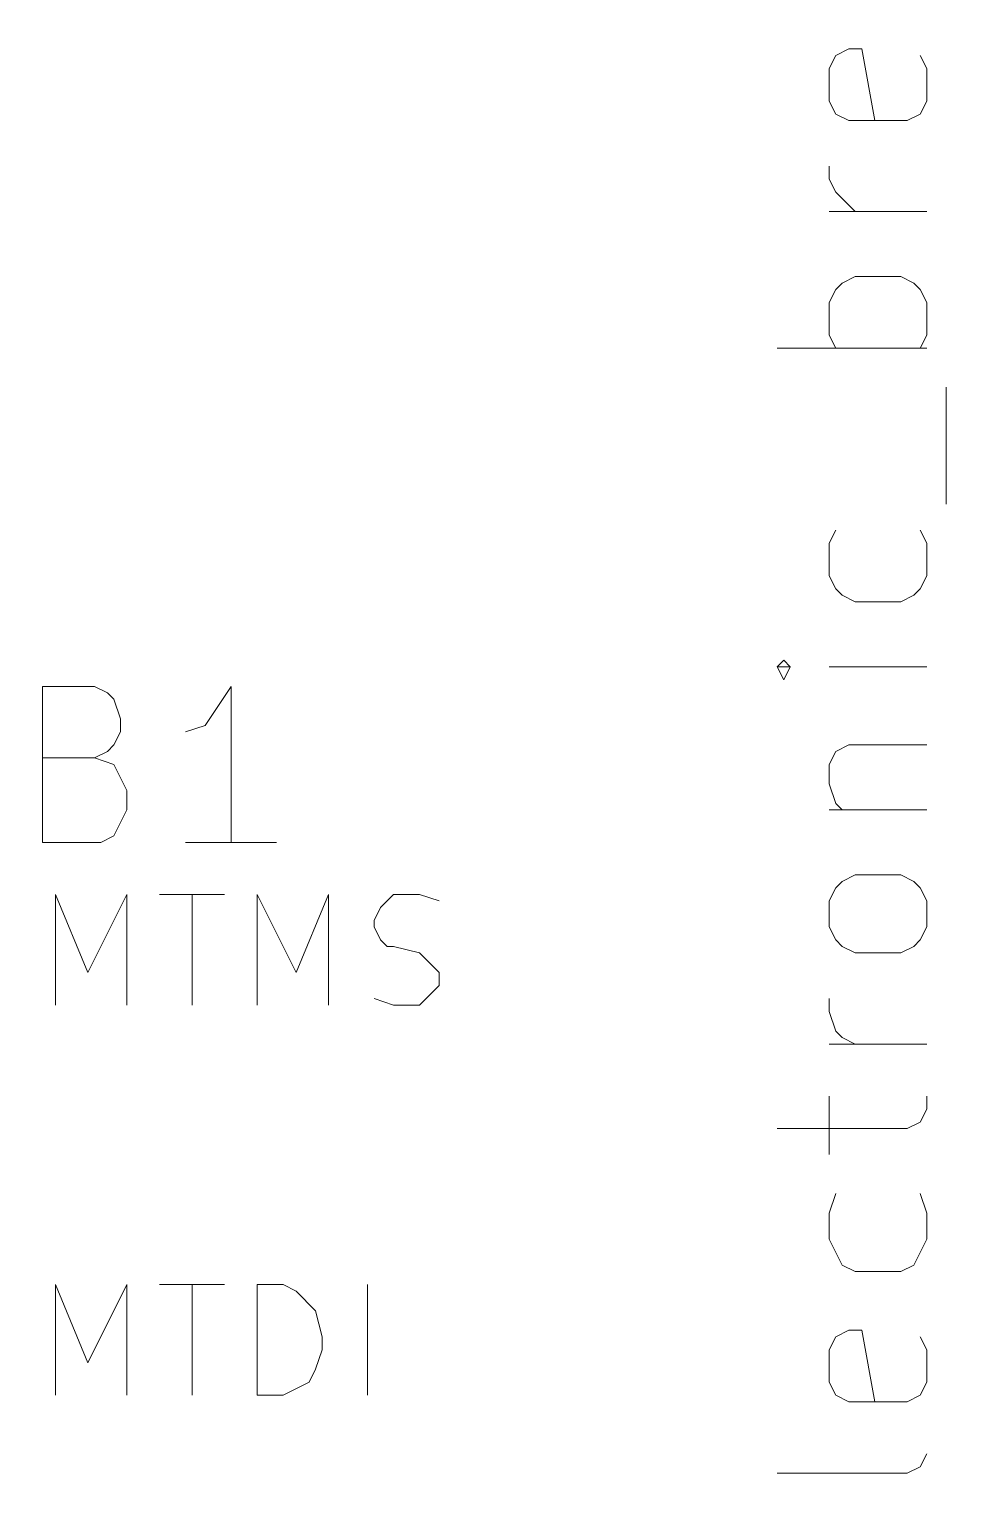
# Model space of a CAD drawing. Header units: centimetres. Extents: x -14.7 to 16.9, y -14.9 to 2.2.
# Drawn here: x -10.413 to -9.799, y -10.854 to -9.895 of the extents above; entities that cross this region are included whole.
import ezdxf

# ---------------------------------------------------------------- set-up
doc = ezdxf.new("R2010")
doc.units = ezdxf.units.CM
doc.header["$MEASUREMENT"] = 0
doc.layers.add('Layer 1', color=7, linetype='Continuous')

msp = doc.modelspace()

# ---------------------------------------------------------------- linework, layer by layer
at = {"layer": 'Layer 1', "lineweight": 53}
msp.add_open_spline([(-13.7, -13.2), (-13.7, -13.2), (-13.7, -6.8), (-13.7, -6.8), (-13.7, -6.8), (-13.7, -6.52386), (-13.47614, -6.3), (-13.2, -6.3), (-13.2, -6.3), (-13.2, -6.3), (-6.8, -6.3), (-6.8, -6.3), (-6.8, -6.3), (-6.52386, -6.3), (-6.3, -6.52386), (-6.3, -6.8), (-6.3, -6.8), (-6.3, -6.8), (-6.3, -13.2), (-6.3, -13.2), (-6.3, -13.2), (-6.3, -13.47614), (-6.52386, -13.7), (-6.8, -13.7), (-6.8, -13.7), (-6.8, -13.7), (-13.2, -13.7), (-13.2, -13.7), (-13.2, -13.7), (-13.47614, -13.7), (-13.7, -13.47614), (-13.7, -13.2)], degree=3, knots=[0, 0, 0, 0, 0.111111, 0.111111, 0.111111, 0.111111, 0.222222, 0.222222, 0.222222, 0.222222, 0.333333, 0.333333, 0.333333, 0.333333, 0.444444, 0.444444, 0.444444, 0.444444, 0.555556, 0.555556, 0.555556, 0.555556, 0.666667, 0.666667, 0.666667, 0.666667, 0.777778, 0.777778, 0.777778, 0.777778, 1, 1, 1, 1], dxfattribs=at)
at = {"layer": 'Layer 1', "color": 253, "lineweight": 18}
for points, knots in [([(-9.83278, -9.91162), (-9.83278, -9.91162), (-9.82855, -9.92009), (-9.82855, -9.92009), (-9.82855, -9.92009), (-9.82855, -9.92009), (-9.82855, -9.94126), (-9.82855, -9.94126), (-9.82855, -9.94126), (-9.82855, -9.94126), (-9.83278, -9.94972), (-9.83278, -9.94972), (-9.83278, -9.94972), (-9.83278, -9.94972), (-9.84125, -9.95396), (-9.84125, -9.95396), (-9.84125, -9.95396), (-9.84125, -9.95396), (-9.87935, -9.95396), (-9.87935, -9.95396), (-9.87935, -9.95396), (-9.87935, -9.95396), (-9.88782, -9.94972), (-9.88782, -9.94972), (-9.88782, -9.94972), (-9.88782, -9.94972), (-9.89205, -9.94126), (-9.89205, -9.94126), (-9.89205, -9.94126), (-9.89205, -9.94126), (-9.89205, -9.92009), (-9.89205, -9.92009), (-9.89205, -9.92009), (-9.89205, -9.92009), (-9.88782, -9.91162), (-9.88782, -9.91162), (-9.88782, -9.91162), (-9.88782, -9.91162), (-9.87935, -9.90739), (-9.87935, -9.90739), (-9.87935, -9.90739), (-9.87935, -9.90739), (-9.87088, -9.90739), (-9.87088, -9.90739), (-9.87088, -9.90739), (-9.87088, -9.90739), (-9.86242, -9.95396), (-9.86242, -9.95396)], [0, 0, 0, 0, 0.076923, 0.076923, 0.076923, 0.076923, 0.153846, 0.153846, 0.153846, 0.153846, 0.230769, 0.230769, 0.230769, 0.230769, 0.307692, 0.307692, 0.307692, 0.307692, 0.384615, 0.384615, 0.384615, 0.384615, 0.461538, 0.461538, 0.461538, 0.461538, 0.538462, 0.538462, 0.538462, 0.538462, 0.615385, 0.615385, 0.615385, 0.615385, 0.692308, 0.692308, 0.692308, 0.692308, 0.769231, 0.769231, 0.769231, 0.769231, 0.846154, 0.846154, 0.846154, 0.846154, 1, 1, 1, 1]), ([(-9.87512, -10.01322), (-9.87512, -10.01322), (-9.88781, -10.00052), (-9.88781, -10.00052), (-9.88781, -10.00052), (-9.88781, -10.00052), (-9.89205, -9.99206), (-9.89205, -9.99206), (-9.89205, -9.99206), (-9.89205, -9.99206), (-9.89205, -9.98359), (-9.89205, -9.98359)], [0, 0, 0, 0, 0.25, 0.25, 0.25, 0.25, 0.5, 0.5, 0.5, 0.5, 1, 1, 1, 1]), ([(-9.88781, -10.10212), (-9.88781, -10.10212), (-9.89205, -10.09366), (-9.89205, -10.09366), (-9.89205, -10.09366), (-9.89205, -10.09366), (-9.89205, -10.07249), (-9.89205, -10.07249), (-9.89205, -10.07249), (-9.89205, -10.07249), (-9.88781, -10.06402), (-9.88781, -10.06402), (-9.88781, -10.06402), (-9.88781, -10.06402), (-9.88358, -10.05979), (-9.88358, -10.05979), (-9.88358, -10.05979), (-9.88358, -10.05979), (-9.87511, -10.05556), (-9.87511, -10.05556), (-9.87511, -10.05556), (-9.87511, -10.05556), (-9.84548, -10.05556), (-9.84548, -10.05556), (-9.84548, -10.05556), (-9.84548, -10.05556), (-9.83701, -10.05979), (-9.83701, -10.05979), (-9.83701, -10.05979), (-9.83701, -10.05979), (-9.83278, -10.06402), (-9.83278, -10.06402), (-9.83278, -10.06402), (-9.83278, -10.06402), (-9.82855, -10.07249), (-9.82855, -10.07249), (-9.82855, -10.07249), (-9.82855, -10.07249), (-9.82855, -10.09366), (-9.82855, -10.09366), (-9.82855, -10.09366), (-9.82855, -10.09366), (-9.83278, -10.10212), (-9.83278, -10.10212)], [0, 0, 0, 0, 0.083333, 0.083333, 0.083333, 0.083333, 0.166667, 0.166667, 0.166667, 0.166667, 0.25, 0.25, 0.25, 0.25, 0.333333, 0.333333, 0.333333, 0.333333, 0.416667, 0.416667, 0.416667, 0.416667, 0.5, 0.5, 0.5, 0.5, 0.583333, 0.583333, 0.583333, 0.583333, 0.666667, 0.666667, 0.666667, 0.666667, 0.75, 0.75, 0.75, 0.75, 0.833333, 0.833333, 0.833333, 0.833333, 1, 1, 1, 1]), ([(-9.83278, -10.22066), (-9.83278, -10.22066), (-9.82855, -10.22912), (-9.82855, -10.22912), (-9.82855, -10.22912), (-9.82855, -10.22912), (-9.82855, -10.25029), (-9.82855, -10.25029), (-9.82855, -10.25029), (-9.82855, -10.25029), (-9.83278, -10.25876), (-9.83278, -10.25876), (-9.83278, -10.25876), (-9.83278, -10.25876), (-9.83702, -10.26299), (-9.83702, -10.26299), (-9.83702, -10.26299), (-9.83702, -10.26299), (-9.84548, -10.26722), (-9.84548, -10.26722), (-9.84548, -10.26722), (-9.84548, -10.26722), (-9.87512, -10.26722), (-9.87512, -10.26722), (-9.87512, -10.26722), (-9.87512, -10.26722), (-9.88358, -10.26299), (-9.88358, -10.26299), (-9.88358, -10.26299), (-9.88358, -10.26299), (-9.88782, -10.25876), (-9.88782, -10.25876), (-9.88782, -10.25876), (-9.88782, -10.25876), (-9.89205, -10.25029), (-9.89205, -10.25029), (-9.89205, -10.25029), (-9.89205, -10.25029), (-9.89205, -10.22912), (-9.89205, -10.22912), (-9.89205, -10.22912), (-9.89205, -10.22912), (-9.88782, -10.22066), (-9.88782, -10.22066)], [0, 0, 0, 0, 0.083333, 0.083333, 0.083333, 0.083333, 0.166667, 0.166667, 0.166667, 0.166667, 0.25, 0.25, 0.25, 0.25, 0.333333, 0.333333, 0.333333, 0.333333, 0.416667, 0.416667, 0.416667, 0.416667, 0.5, 0.5, 0.5, 0.5, 0.583333, 0.583333, 0.583333, 0.583333, 0.666667, 0.666667, 0.666667, 0.666667, 0.75, 0.75, 0.75, 0.75, 0.833333, 0.833333, 0.833333, 0.833333, 1, 1, 1, 1]), ([(-9.92591, -10.30956), (-9.92591, -10.30956), (-9.92168, -10.31802), (-9.92168, -10.31802), (-9.92168, -10.31802), (-9.92168, -10.31802), (-9.91745, -10.30956), (-9.91745, -10.30956), (-9.91745, -10.30956), (-9.91745, -10.30956), (-9.92168, -10.30532), (-9.92168, -10.30532), (-9.92168, -10.30532), (-9.92168, -10.30532), (-9.92591, -10.30956), (-9.92591, -10.30956), (-9.92591, -10.30956), (-9.92591, -10.30956), (-9.91745, -10.30956), (-9.91745, -10.30956)], [0, 0, 0, 0, 0.166667, 0.166667, 0.166667, 0.166667, 0.333333, 0.333333, 0.333333, 0.333333, 0.5, 0.5, 0.5, 0.5, 0.666667, 0.666667, 0.666667, 0.666667, 1, 1, 1, 1]), ([(-10.37041, -10.36882), (-10.37041, -10.36882), (-10.35771, -10.37306), (-10.35771, -10.37306), (-10.35771, -10.37306), (-10.35771, -10.37306), (-10.34925, -10.38999), (-10.34925, -10.38999), (-10.34925, -10.38999), (-10.34925, -10.38999), (-10.34925, -10.40269), (-10.34925, -10.40269), (-10.34925, -10.40269), (-10.34925, -10.40269), (-10.35771, -10.41962), (-10.35771, -10.41962), (-10.35771, -10.41962), (-10.35771, -10.41962), (-10.36618, -10.42386), (-10.36618, -10.42386), (-10.36618, -10.42386), (-10.36618, -10.42386), (-10.40428, -10.42386), (-10.40428, -10.42386), (-10.40428, -10.42386), (-10.40428, -10.42386), (-10.40428, -10.32226), (-10.40428, -10.32226), (-10.40428, -10.32226), (-10.40428, -10.32226), (-10.37041, -10.32226), (-10.37041, -10.32226), (-10.37041, -10.32226), (-10.37041, -10.32226), (-10.36195, -10.32649), (-10.36195, -10.32649), (-10.36195, -10.32649), (-10.36195, -10.32649), (-10.35771, -10.33072), (-10.35771, -10.33072), (-10.35771, -10.33072), (-10.35771, -10.33072), (-10.35348, -10.34342), (-10.35348, -10.34342), (-10.35348, -10.34342), (-10.35348, -10.34342), (-10.35348, -10.35189), (-10.35348, -10.35189), (-10.35348, -10.35189), (-10.35348, -10.35189), (-10.35771, -10.36036), (-10.35771, -10.36036), (-10.35771, -10.36036), (-10.35771, -10.36036), (-10.36195, -10.36459), (-10.36195, -10.36459), (-10.36195, -10.36459), (-10.36195, -10.36459), (-10.37041, -10.36882), (-10.37041, -10.36882), (-10.37041, -10.36882), (-10.37041, -10.36882), (-10.40428, -10.36882), (-10.40428, -10.36882)], [0, 0, 0, 0, 0.058824, 0.058824, 0.058824, 0.058824, 0.117647, 0.117647, 0.117647, 0.117647, 0.176471, 0.176471, 0.176471, 0.176471, 0.235294, 0.235294, 0.235294, 0.235294, 0.294118, 0.294118, 0.294118, 0.294118, 0.352941, 0.352941, 0.352941, 0.352941, 0.411765, 0.411765, 0.411765, 0.411765, 0.470588, 0.470588, 0.470588, 0.470588, 0.529412, 0.529412, 0.529412, 0.529412, 0.588235, 0.588235, 0.588235, 0.588235, 0.647059, 0.647059, 0.647059, 0.647059, 0.705882, 0.705882, 0.705882, 0.705882, 0.764706, 0.764706, 0.764706, 0.764706, 0.823529, 0.823529, 0.823529, 0.823529, 0.882353, 0.882353, 0.882353, 0.882353, 1, 1, 1, 1]), ([(-10.28151, -10.42386), (-10.28151, -10.42386), (-10.28151, -10.32226), (-10.28151, -10.32226), (-10.28151, -10.32226), (-10.28151, -10.32226), (-10.29845, -10.34766), (-10.29845, -10.34766), (-10.29845, -10.34766), (-10.29845, -10.34766), (-10.31115, -10.35189), (-10.31115, -10.35189)], [0, 0, 0, 0, 0.25, 0.25, 0.25, 0.25, 0.5, 0.5, 0.5, 0.5, 1, 1, 1, 1]), ([(-9.88358, -10.40269), (-9.88358, -10.40269), (-9.88781, -10.39846), (-9.88781, -10.39846), (-9.88781, -10.39846), (-9.88781, -10.39846), (-9.89205, -10.38576), (-9.89205, -10.38576), (-9.89205, -10.38576), (-9.89205, -10.38576), (-9.89205, -10.37306), (-9.89205, -10.37306), (-9.89205, -10.37306), (-9.89205, -10.37306), (-9.88781, -10.36459), (-9.88781, -10.36459), (-9.88781, -10.36459), (-9.88781, -10.36459), (-9.87935, -10.36036), (-9.87935, -10.36036), (-9.87935, -10.36036), (-9.87935, -10.36036), (-9.82855, -10.36036), (-9.82855, -10.36036)], [0, 0, 0, 0, 0.142857, 0.142857, 0.142857, 0.142857, 0.285714, 0.285714, 0.285714, 0.285714, 0.428571, 0.428571, 0.428571, 0.428571, 0.571429, 0.571429, 0.571429, 0.571429, 0.714286, 0.714286, 0.714286, 0.714286, 1, 1, 1, 1]), ([(-9.82855, -10.47889), (-9.82855, -10.47889), (-9.83278, -10.48736), (-9.83278, -10.48736), (-9.83278, -10.48736), (-9.83278, -10.48736), (-9.83701, -10.49159), (-9.83701, -10.49159), (-9.83701, -10.49159), (-9.83701, -10.49159), (-9.84548, -10.49582), (-9.84548, -10.49582), (-9.84548, -10.49582), (-9.84548, -10.49582), (-9.87511, -10.49582), (-9.87511, -10.49582), (-9.87511, -10.49582), (-9.87511, -10.49582), (-9.88358, -10.49159), (-9.88358, -10.49159), (-9.88358, -10.49159), (-9.88358, -10.49159), (-9.88781, -10.48736), (-9.88781, -10.48736), (-9.88781, -10.48736), (-9.88781, -10.48736), (-9.89205, -10.47889), (-9.89205, -10.47889), (-9.89205, -10.47889), (-9.89205, -10.47889), (-9.89205, -10.46196), (-9.89205, -10.46196), (-9.89205, -10.46196), (-9.89205, -10.46196), (-9.88781, -10.45349), (-9.88781, -10.45349), (-9.88781, -10.45349), (-9.88781, -10.45349), (-9.88358, -10.44926), (-9.88358, -10.44926), (-9.88358, -10.44926), (-9.88358, -10.44926), (-9.87511, -10.44502), (-9.87511, -10.44502), (-9.87511, -10.44502), (-9.87511, -10.44502), (-9.84548, -10.44502), (-9.84548, -10.44502), (-9.84548, -10.44502), (-9.84548, -10.44502), (-9.83701, -10.44926), (-9.83701, -10.44926), (-9.83701, -10.44926), (-9.83701, -10.44926), (-9.83278, -10.45349), (-9.83278, -10.45349), (-9.83278, -10.45349), (-9.83278, -10.45349), (-9.82855, -10.46196), (-9.82855, -10.46196), (-9.82855, -10.46196), (-9.82855, -10.46196), (-9.82855, -10.47889), (-9.82855, -10.47889)], [0, 0, 0, 0, 0.058824, 0.058824, 0.058824, 0.058824, 0.117647, 0.117647, 0.117647, 0.117647, 0.176471, 0.176471, 0.176471, 0.176471, 0.235294, 0.235294, 0.235294, 0.235294, 0.294118, 0.294118, 0.294118, 0.294118, 0.352941, 0.352941, 0.352941, 0.352941, 0.411765, 0.411765, 0.411765, 0.411765, 0.470588, 0.470588, 0.470588, 0.470588, 0.529412, 0.529412, 0.529412, 0.529412, 0.588235, 0.588235, 0.588235, 0.588235, 0.647059, 0.647059, 0.647059, 0.647059, 0.705882, 0.705882, 0.705882, 0.705882, 0.764706, 0.764706, 0.764706, 0.764706, 0.823529, 0.823529, 0.823529, 0.823529, 0.882353, 0.882353, 0.882353, 0.882353, 1, 1, 1, 1]), ([(-9.87512, -10.55509), (-9.87512, -10.55509), (-9.88358, -10.55086), (-9.88358, -10.55086), (-9.88358, -10.55086), (-9.88358, -10.55086), (-9.88781, -10.54662), (-9.88781, -10.54662), (-9.88781, -10.54662), (-9.88781, -10.54662), (-9.89205, -10.53392), (-9.89205, -10.53392), (-9.89205, -10.53392), (-9.89205, -10.53392), (-9.89205, -10.52546), (-9.89205, -10.52546)], [0, 0, 0, 0, 0.2, 0.2, 0.2, 0.2, 0.4, 0.4, 0.4, 0.4, 0.6, 0.6, 0.6, 0.6, 1, 1, 1, 1]), ([(-9.92591, -10.61012), (-9.92591, -10.61012), (-9.84125, -10.61012), (-9.84125, -10.61012), (-9.84125, -10.61012), (-9.84125, -10.61012), (-9.83278, -10.60589), (-9.83278, -10.60589), (-9.83278, -10.60589), (-9.83278, -10.60589), (-9.82855, -10.59742), (-9.82855, -10.59742), (-9.82855, -10.59742), (-9.82855, -10.59742), (-9.82855, -10.58896), (-9.82855, -10.58896)], [0, 0, 0, 0, 0.2, 0.2, 0.2, 0.2, 0.4, 0.4, 0.4, 0.4, 0.6, 0.6, 0.6, 0.6, 1, 1, 1, 1]), ([(-9.83278, -10.65246), (-9.83278, -10.65246), (-9.82855, -10.66516), (-9.82855, -10.66516), (-9.82855, -10.66516), (-9.82855, -10.66516), (-9.82855, -10.68209), (-9.82855, -10.68209), (-9.82855, -10.68209), (-9.82855, -10.68209), (-9.83702, -10.69902), (-9.83702, -10.69902), (-9.83702, -10.69902), (-9.83702, -10.69902), (-9.84548, -10.70326), (-9.84548, -10.70326), (-9.84548, -10.70326), (-9.84548, -10.70326), (-9.87512, -10.70326), (-9.87512, -10.70326), (-9.87512, -10.70326), (-9.87512, -10.70326), (-9.88358, -10.69902), (-9.88358, -10.69902), (-9.88358, -10.69902), (-9.88358, -10.69902), (-9.89205, -10.68209), (-9.89205, -10.68209), (-9.89205, -10.68209), (-9.89205, -10.68209), (-9.89205, -10.66516), (-9.89205, -10.66516), (-9.89205, -10.66516), (-9.89205, -10.66516), (-9.88782, -10.65246), (-9.88782, -10.65246)], [0, 0, 0, 0, 0.1, 0.1, 0.1, 0.1, 0.2, 0.2, 0.2, 0.2, 0.3, 0.3, 0.3, 0.3, 0.4, 0.4, 0.4, 0.4, 0.5, 0.5, 0.5, 0.5, 0.6, 0.6, 0.6, 0.6, 0.7, 0.7, 0.7, 0.7, 0.8, 0.8, 0.8, 0.8, 1, 1, 1, 1]), ([(-9.83278, -10.74559), (-9.83278, -10.74559), (-9.82855, -10.75406), (-9.82855, -10.75406), (-9.82855, -10.75406), (-9.82855, -10.75406), (-9.82855, -10.77522), (-9.82855, -10.77522), (-9.82855, -10.77522), (-9.82855, -10.77522), (-9.83278, -10.78369), (-9.83278, -10.78369), (-9.83278, -10.78369), (-9.83278, -10.78369), (-9.84125, -10.78792), (-9.84125, -10.78792), (-9.84125, -10.78792), (-9.84125, -10.78792), (-9.87935, -10.78792), (-9.87935, -10.78792), (-9.87935, -10.78792), (-9.87935, -10.78792), (-9.88782, -10.78369), (-9.88782, -10.78369), (-9.88782, -10.78369), (-9.88782, -10.78369), (-9.89205, -10.77522), (-9.89205, -10.77522), (-9.89205, -10.77522), (-9.89205, -10.77522), (-9.89205, -10.75406), (-9.89205, -10.75406), (-9.89205, -10.75406), (-9.89205, -10.75406), (-9.88782, -10.74559), (-9.88782, -10.74559), (-9.88782, -10.74559), (-9.88782, -10.74559), (-9.87935, -10.74136), (-9.87935, -10.74136), (-9.87935, -10.74136), (-9.87935, -10.74136), (-9.87088, -10.74136), (-9.87088, -10.74136), (-9.87088, -10.74136), (-9.87088, -10.74136), (-9.86242, -10.78792), (-9.86242, -10.78792)], [0, 0, 0, 0, 0.076923, 0.076923, 0.076923, 0.076923, 0.153846, 0.153846, 0.153846, 0.153846, 0.230769, 0.230769, 0.230769, 0.230769, 0.307692, 0.307692, 0.307692, 0.307692, 0.384615, 0.384615, 0.384615, 0.384615, 0.461538, 0.461538, 0.461538, 0.461538, 0.538462, 0.538462, 0.538462, 0.538462, 0.615385, 0.615385, 0.615385, 0.615385, 0.692308, 0.692308, 0.692308, 0.692308, 0.769231, 0.769231, 0.769231, 0.769231, 0.846154, 0.846154, 0.846154, 0.846154, 1, 1, 1, 1]), ([(-9.82855, -10.82179), (-9.82855, -10.82179), (-9.83278, -10.83026), (-9.83278, -10.83026), (-9.83278, -10.83026), (-9.83278, -10.83026), (-9.84125, -10.83449), (-9.84125, -10.83449), (-9.84125, -10.83449), (-9.84125, -10.83449), (-9.92591, -10.83449), (-9.92591, -10.83449)], [0, 0, 0, 0, 0.25, 0.25, 0.25, 0.25, 0.5, 0.5, 0.5, 0.5, 1, 1, 1, 1])]:
    msp.add_open_spline(points, degree=3, knots=knots, dxfattribs=at)
for points in [[(-9.82855, -10.01322), (-9.82855, -10.01322), (-9.89205, -10.01322), (-9.89205, -10.01322)], [(-9.82855, -10.10212), (-9.82855, -10.10212), (-9.92591, -10.10212), (-9.92591, -10.10212)], [(-9.81585, -10.20372), (-9.81585, -10.20372), (-9.81585, -10.12752), (-9.81585, -10.12752)], [(-9.82855, -10.30956), (-9.82855, -10.30956), (-9.89205, -10.30956), (-9.89205, -10.30956)], [(-9.89205, -10.40269), (-9.89205, -10.40269), (-9.82855, -10.40269), (-9.82855, -10.40269)], [(-10.25188, -10.42386), (-10.25188, -10.42386), (-10.31115, -10.42386), (-10.31115, -10.42386)], [(-9.82855, -10.55509), (-9.82855, -10.55509), (-9.89205, -10.55509), (-9.89205, -10.55509)], [(-9.89205, -10.62706), (-9.89205, -10.62706), (-9.89205, -10.58896), (-9.89205, -10.58896)]]:
    msp.add_open_spline(points, degree=3, dxfattribs=at)
at = {"layer": 'Layer 1', "color": 41, "lineweight": 18}
for points, knots in [([(-10.37041, -10.36882), (-10.37041, -10.36882), (-10.35771, -10.37306), (-10.35771, -10.37306), (-10.35771, -10.37306), (-10.35771, -10.37306), (-10.34925, -10.38999), (-10.34925, -10.38999), (-10.34925, -10.38999), (-10.34925, -10.38999), (-10.34925, -10.40269), (-10.34925, -10.40269), (-10.34925, -10.40269), (-10.34925, -10.40269), (-10.35771, -10.41962), (-10.35771, -10.41962), (-10.35771, -10.41962), (-10.35771, -10.41962), (-10.36618, -10.42386), (-10.36618, -10.42386), (-10.36618, -10.42386), (-10.36618, -10.42386), (-10.40428, -10.42386), (-10.40428, -10.42386), (-10.40428, -10.42386), (-10.40428, -10.42386), (-10.40428, -10.32226), (-10.40428, -10.32226), (-10.40428, -10.32226), (-10.40428, -10.32226), (-10.37041, -10.32226), (-10.37041, -10.32226), (-10.37041, -10.32226), (-10.37041, -10.32226), (-10.36195, -10.32649), (-10.36195, -10.32649), (-10.36195, -10.32649), (-10.36195, -10.32649), (-10.35771, -10.33072), (-10.35771, -10.33072), (-10.35771, -10.33072), (-10.35771, -10.33072), (-10.35348, -10.34342), (-10.35348, -10.34342), (-10.35348, -10.34342), (-10.35348, -10.34342), (-10.35348, -10.35189), (-10.35348, -10.35189), (-10.35348, -10.35189), (-10.35348, -10.35189), (-10.35771, -10.36036), (-10.35771, -10.36036), (-10.35771, -10.36036), (-10.35771, -10.36036), (-10.36195, -10.36459), (-10.36195, -10.36459), (-10.36195, -10.36459), (-10.36195, -10.36459), (-10.37041, -10.36882), (-10.37041, -10.36882), (-10.37041, -10.36882), (-10.37041, -10.36882), (-10.40428, -10.36882), (-10.40428, -10.36882)], [0, 0, 0, 0, 0.058824, 0.058824, 0.058824, 0.058824, 0.117647, 0.117647, 0.117647, 0.117647, 0.176471, 0.176471, 0.176471, 0.176471, 0.235294, 0.235294, 0.235294, 0.235294, 0.294118, 0.294118, 0.294118, 0.294118, 0.352941, 0.352941, 0.352941, 0.352941, 0.411765, 0.411765, 0.411765, 0.411765, 0.470588, 0.470588, 0.470588, 0.470588, 0.529412, 0.529412, 0.529412, 0.529412, 0.588235, 0.588235, 0.588235, 0.588235, 0.647059, 0.647059, 0.647059, 0.647059, 0.705882, 0.705882, 0.705882, 0.705882, 0.764706, 0.764706, 0.764706, 0.764706, 0.823529, 0.823529, 0.823529, 0.823529, 0.882353, 0.882353, 0.882353, 0.882353, 1, 1, 1, 1]), ([(-10.28151, -10.42386), (-10.28151, -10.42386), (-10.28151, -10.32226), (-10.28151, -10.32226), (-10.28151, -10.32226), (-10.28151, -10.32226), (-10.29845, -10.34766), (-10.29845, -10.34766), (-10.29845, -10.34766), (-10.29845, -10.34766), (-10.31115, -10.35189), (-10.31115, -10.35189)], [0, 0, 0, 0, 0.25, 0.25, 0.25, 0.25, 0.5, 0.5, 0.5, 0.5, 1, 1, 1, 1]), ([(-10.39581, -10.52969), (-10.39581, -10.52969), (-10.39581, -10.45772), (-10.39581, -10.45772), (-10.39581, -10.45772), (-10.39581, -10.45772), (-10.37465, -10.50852), (-10.37465, -10.50852), (-10.37465, -10.50852), (-10.37465, -10.50852), (-10.34925, -10.45772), (-10.34925, -10.45772), (-10.34925, -10.45772), (-10.34925, -10.45772), (-10.34925, -10.52969), (-10.34925, -10.52969)], [0, 0, 0, 0, 0.2, 0.2, 0.2, 0.2, 0.4, 0.4, 0.4, 0.4, 0.6, 0.6, 0.6, 0.6, 1, 1, 1, 1]), ([(-10.26458, -10.52969), (-10.26458, -10.52969), (-10.26458, -10.45772), (-10.26458, -10.45772), (-10.26458, -10.45772), (-10.26458, -10.45772), (-10.23918, -10.50852), (-10.23918, -10.50852), (-10.23918, -10.50852), (-10.23918, -10.50852), (-10.21802, -10.45772), (-10.21802, -10.45772), (-10.21802, -10.45772), (-10.21802, -10.45772), (-10.21802, -10.52969), (-10.21802, -10.52969)], [0, 0, 0, 0, 0.2, 0.2, 0.2, 0.2, 0.4, 0.4, 0.4, 0.4, 0.6, 0.6, 0.6, 0.6, 1, 1, 1, 1]), ([(-10.18838, -10.52546), (-10.18838, -10.52546), (-10.17568, -10.52969), (-10.17568, -10.52969), (-10.17568, -10.52969), (-10.17568, -10.52969), (-10.15875, -10.52969), (-10.15875, -10.52969), (-10.15875, -10.52969), (-10.15875, -10.52969), (-10.14605, -10.51699), (-10.14605, -10.51699), (-10.14605, -10.51699), (-10.14605, -10.51699), (-10.14605, -10.50852), (-10.14605, -10.50852), (-10.14605, -10.50852), (-10.14605, -10.50852), (-10.15875, -10.49582), (-10.15875, -10.49582), (-10.15875, -10.49582), (-10.15875, -10.49582), (-10.17568, -10.49159), (-10.17568, -10.49159), (-10.17568, -10.49159), (-10.17568, -10.49159), (-10.17992, -10.49159), (-10.17992, -10.49159), (-10.17992, -10.49159), (-10.17992, -10.49159), (-10.18415, -10.48736), (-10.18415, -10.48736), (-10.18415, -10.48736), (-10.18415, -10.48736), (-10.18838, -10.47889), (-10.18838, -10.47889), (-10.18838, -10.47889), (-10.18838, -10.47889), (-10.18838, -10.47466), (-10.18838, -10.47466), (-10.18838, -10.47466), (-10.18838, -10.47466), (-10.18415, -10.46619), (-10.18415, -10.46619), (-10.18415, -10.46619), (-10.18415, -10.46619), (-10.17568, -10.45772), (-10.17568, -10.45772), (-10.17568, -10.45772), (-10.17568, -10.45772), (-10.15875, -10.45772), (-10.15875, -10.45772), (-10.15875, -10.45772), (-10.15875, -10.45772), (-10.14605, -10.46196), (-10.14605, -10.46196)], [0, 0, 0, 0, 0.066667, 0.066667, 0.066667, 0.066667, 0.133333, 0.133333, 0.133333, 0.133333, 0.2, 0.2, 0.2, 0.2, 0.266667, 0.266667, 0.266667, 0.266667, 0.333333, 0.333333, 0.333333, 0.333333, 0.4, 0.4, 0.4, 0.4, 0.466667, 0.466667, 0.466667, 0.466667, 0.533333, 0.533333, 0.533333, 0.533333, 0.6, 0.6, 0.6, 0.6, 0.666667, 0.666667, 0.666667, 0.666667, 0.733333, 0.733333, 0.733333, 0.733333, 0.8, 0.8, 0.8, 0.8, 0.866667, 0.866667, 0.866667, 0.866667, 1, 1, 1, 1]), ([(-10.39581, -10.78369), (-10.39581, -10.78369), (-10.39581, -10.71172), (-10.39581, -10.71172), (-10.39581, -10.71172), (-10.39581, -10.71172), (-10.37465, -10.76252), (-10.37465, -10.76252), (-10.37465, -10.76252), (-10.37465, -10.76252), (-10.34925, -10.71172), (-10.34925, -10.71172), (-10.34925, -10.71172), (-10.34925, -10.71172), (-10.34925, -10.78369), (-10.34925, -10.78369)], [0, 0, 0, 0, 0.2, 0.2, 0.2, 0.2, 0.4, 0.4, 0.4, 0.4, 0.6, 0.6, 0.6, 0.6, 1, 1, 1, 1]), ([(-10.26458, -10.78369), (-10.26458, -10.78369), (-10.26458, -10.71172), (-10.26458, -10.71172), (-10.26458, -10.71172), (-10.26458, -10.71172), (-10.24765, -10.71172), (-10.24765, -10.71172), (-10.24765, -10.71172), (-10.24765, -10.71172), (-10.23918, -10.71596), (-10.23918, -10.71596), (-10.23918, -10.71596), (-10.23918, -10.71596), (-10.22648, -10.72866), (-10.22648, -10.72866), (-10.22648, -10.72866), (-10.22648, -10.72866), (-10.22225, -10.74559), (-10.22225, -10.74559), (-10.22225, -10.74559), (-10.22225, -10.74559), (-10.22225, -10.75406), (-10.22225, -10.75406), (-10.22225, -10.75406), (-10.22225, -10.75406), (-10.22648, -10.76676), (-10.22648, -10.76676), (-10.22648, -10.76676), (-10.22648, -10.76676), (-10.23071, -10.77522), (-10.23071, -10.77522), (-10.23071, -10.77522), (-10.23071, -10.77522), (-10.24765, -10.78369), (-10.24765, -10.78369), (-10.24765, -10.78369), (-10.24765, -10.78369), (-10.26458, -10.78369), (-10.26458, -10.78369)], [0, 0, 0, 0, 0.090909, 0.090909, 0.090909, 0.090909, 0.181818, 0.181818, 0.181818, 0.181818, 0.272727, 0.272727, 0.272727, 0.272727, 0.363636, 0.363636, 0.363636, 0.363636, 0.454545, 0.454545, 0.454545, 0.454545, 0.545455, 0.545455, 0.545455, 0.545455, 0.636364, 0.636364, 0.636364, 0.636364, 0.727273, 0.727273, 0.727273, 0.727273, 0.818182, 0.818182, 0.818182, 0.818182, 1, 1, 1, 1])]:
    msp.add_open_spline(points, degree=3, knots=knots, dxfattribs=at)
for points in [[(-10.25188, -10.42386), (-10.25188, -10.42386), (-10.31115, -10.42386), (-10.31115, -10.42386)], [(-10.32808, -10.45772), (-10.32808, -10.45772), (-10.28575, -10.45772), (-10.28575, -10.45772)], [(-10.30692, -10.52969), (-10.30692, -10.52969), (-10.30692, -10.45772), (-10.30692, -10.45772)], [(-10.32808, -10.71172), (-10.32808, -10.71172), (-10.28575, -10.71172), (-10.28575, -10.71172)], [(-10.30692, -10.78369), (-10.30692, -10.78369), (-10.30692, -10.71172), (-10.30692, -10.71172)], [(-10.19262, -10.78369), (-10.19262, -10.78369), (-10.19262, -10.71172), (-10.19262, -10.71172)]]:
    msp.add_open_spline(points, degree=3, dxfattribs=at)

doc.saveas('drawing.dxf')
